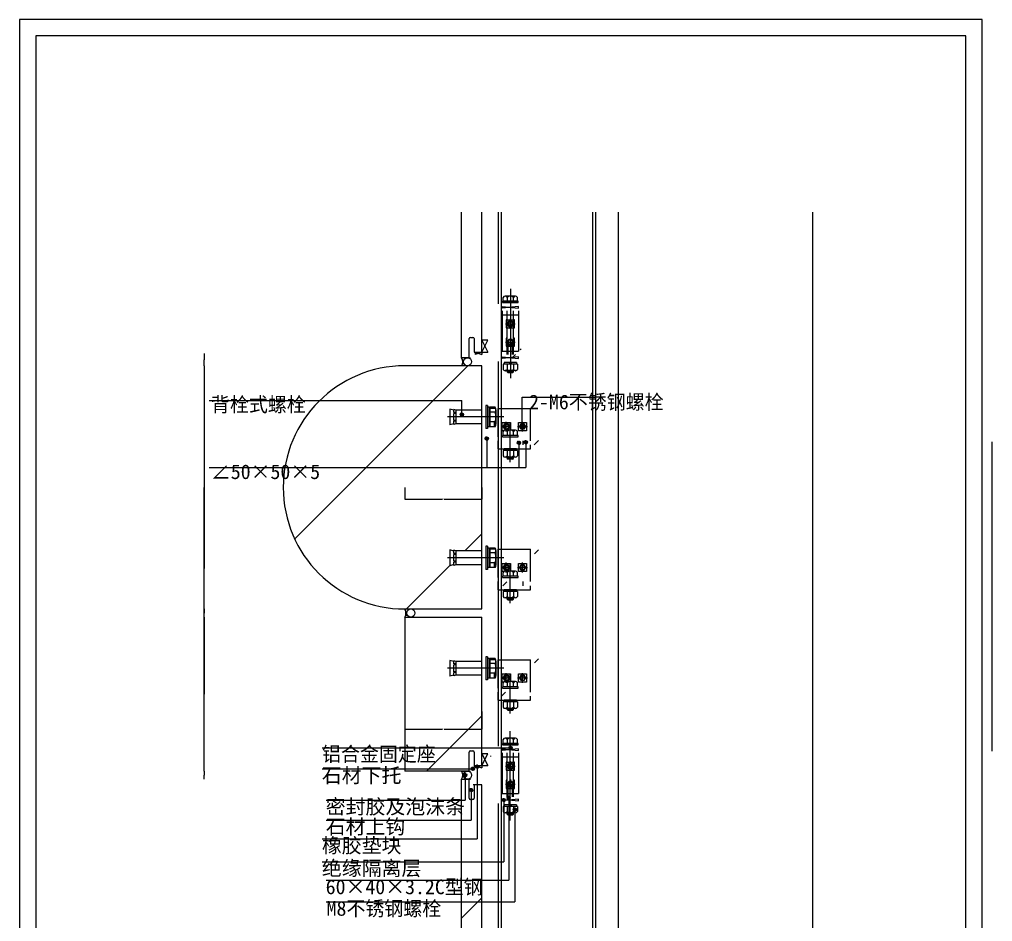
# Model space of a CAD drawing. Header units: metres. Extents: x -1200 to 0, y -777 to 903.
# Drawn here: x -1200 to 0, y -210 to 903 of the extents above; entities that cross this region are included whole.
import ezdxf

# ---------------------------------------------------------------- set-up
doc = ezdxf.new("R2010")
doc.units = ezdxf.units.M
for name, color, linetype in [('ASHADE', 1, 'Continuous'), ('图层1', 8, 'Continuous'), ('图框', 5, 'Continuous'), ('外形', 3, 'Continuous'), ('文字标注1', 4, 'Continuous'), ('轴线', 6, 'Continuous')]:
    doc.layers.add(name, color=color, linetype=linetype)
doc.dimstyles.get("Standard").update_dxf_attribs({"dimtxt": 2.5, "dimasz": 2.5, "dimexe": 1.25, "dimexo": 0.625, "dimtad": 1, "dimcen": 2.5, "dimazin": 3, "dimtfac": 1, "dimtmove": 0, "dimatfit": 3})
pattern_1 = [(45, (0, 0), (-112.253, 112.253), [])]

# ---------------------------------------------------------------- blocks, each defined once
blk = doc.blocks.new('_CLOSEDFILLED')
at = {"color": 0, "linetype": 'BYBLOCK'}
blk.add_solid([(-1, 0.2), (0, 0), (-1, -0.2)], dxfattribs=at)
blk = doc.blocks.new('*D1')
for p, q in [((-972.34, 475.53), (-972.34, 225.53)), ((-972.59, 225.53), (-972.84, 225.53)), ((-972.34, -24.47), (-972.34, 225.53)), ((-972.34, 225.53), (-972.34, 225.53)), ((-972.09, 225.53), (-971.84, 225.53))]:
    blk.add_line(p, q)
at = {"layer": 'Defpoints'}
for p in [(-972.34, 475.53), (-972.34, 225.53), (-972.34, -24.47)]:
    blk.add_point(p, dxfattribs=at)
at = {"xscale": 0.25, "yscale": 0.25}
blk.add_blockref('_CLOSEDFILLED', (-972.34, 225.53), dxfattribs=at)
at = {"xscale": 0.25, "yscale": 0.25, "rotation": 180}
blk.add_blockref('_CLOSEDFILLED', (-972.34, 225.53), dxfattribs=at)
at = {"insert": (-972.34, 226.655), "char_height": 1, "attachment_point": 5}
blk.add_mtext('0', dxfattribs=at)
blk = doc.blocks.new('*D2')
for p, q in [((-972.34, 165.53), (-972.34, 70.53)), ((-972.59, 70.53), (-972.84, 70.53)), ((-972.34, -24.47), (-972.34, 70.53)), ((-972.34, 70.53), (-972.34, 70.53)), ((-972.09, 70.53), (-971.84, 70.53))]:
    blk.add_line(p, q)
at = {"layer": 'Defpoints'}
for p in [(-972.34, 165.53), (-972.34, 70.53), (-972.34, -24.47)]:
    blk.add_point(p, dxfattribs=at)
at = {"xscale": 0.25, "yscale": 0.25}
blk.add_blockref('_CLOSEDFILLED', (-972.34, 70.53), dxfattribs=at)
at = {"xscale": 0.25, "yscale": 0.25, "rotation": 180}
blk.add_blockref('_CLOSEDFILLED', (-972.34, 70.53), dxfattribs=at)
at = {"insert": (-972.34, 71.655), "char_height": 1, "attachment_point": 5}
blk.add_mtext('0', dxfattribs=at)
blk = doc.blocks.new('*D5')
for p, q in [((-972.59, -29.47), (-972.84, -29.47)), ((-972.34, -24.47), (-972.34, -29.47)), ((-972.34, -34.47), (-972.34, -29.47)), ((-972.34, -29.47), (-972.34, -29.47)), ((-972.09, -29.47), (-971.84, -29.47))]:
    blk.add_line(p, q)
at = {"layer": 'Defpoints'}
for p in [(-972.34, -24.47), (-972.34, -29.47), (-972.34, -34.47)]:
    blk.add_point(p, dxfattribs=at)
at = {"xscale": 0.25, "yscale": 0.25}
blk.add_blockref('_CLOSEDFILLED', (-972.34, -29.47), dxfattribs=at)
at = {"xscale": 0.25, "yscale": 0.25, "rotation": 180}
blk.add_blockref('_CLOSEDFILLED', (-972.34, -29.47), dxfattribs=at)
at = {"insert": (-972.34, -28.345), "char_height": 1, "attachment_point": 5}
blk.add_mtext('0', dxfattribs=at)
blk = doc.blocks.new('*D10')
for p, q in [((-724.77, 49.27), (-724.77, 27.44)), ((-629.77, 49.27), (-629.77, 27.44)), ((-724.52, 27.44), (-678.27, 27.44)), ((-676.27, 27.44), (-630.02, 27.44))]:
    blk.add_line(p, q)
at = {"layer": 'Defpoints'}
for p in [(-724.77, 49.27), (-629.77, 49.27), (-724.77, 27.44)]:
    blk.add_point(p, dxfattribs=at)
at = {"xscale": 0.25, "yscale": 0.25, "rotation": 180}
blk.add_blockref('_CLOSEDFILLED', (-724.77, 27.44), dxfattribs=at)
at = {"xscale": 0.25, "yscale": 0.25}
blk.add_blockref('_CLOSEDFILLED', (-629.77, 27.44), dxfattribs=at)
at = {"insert": (-677.27, 27.44), "char_height": 1, "attachment_point": 5}
blk.add_mtext('95', dxfattribs=at)
blk = doc.blocks.new('*D11')
for p, q in [((-0.25, 381.67), (-0.5, 381.67)), ((0, 0), (0, 381.67)), ((0, 0), (0, 381.67)), ((0, 381.67), (0, 381.67)), ((0.25, 381.67), (0.5, 381.67))]:
    blk.add_line(p, q)
at = {"layer": 'Defpoints'}
for p in [(0, 381.67), (0, 0), (0, 0)]:
    blk.add_point(p, dxfattribs=at)
at = {"xscale": 0.25, "yscale": 0.25}
blk.add_blockref('_CLOSEDFILLED', (0, 381.67), dxfattribs=at)
at = {"xscale": 0.25, "yscale": 0.25, "rotation": 180}
blk.add_blockref('_CLOSEDFILLED', (0, 381.67), dxfattribs=at)
at = {"insert": (0, 382.795), "char_height": 1, "attachment_point": 5}
blk.add_mtext('0', dxfattribs=at)
blk = doc.blocks.new('*D12')
for p, q in [((-972.34, 475.53), (-972.34, 325.53)), ((-972.59, 325.53), (-972.84, 325.53)), ((-972.34, 175.53), (-972.34, 325.53)), ((-972.34, 325.53), (-972.34, 325.53)), ((-972.09, 325.53), (-971.84, 325.53))]:
    blk.add_line(p, q)
at = {"layer": 'Defpoints'}
for p in [(-972.34, 475.53), (-972.34, 325.53), (-972.34, 175.53)]:
    blk.add_point(p, dxfattribs=at)
at = {"xscale": 0.25, "yscale": 0.25}
blk.add_blockref('_CLOSEDFILLED', (-972.34, 325.53), dxfattribs=at)
at = {"xscale": 0.25, "yscale": 0.25, "rotation": 180}
blk.add_blockref('_CLOSEDFILLED', (-972.34, 325.53), dxfattribs=at)
at = {"insert": (-972.34, 326.655), "char_height": 1, "attachment_point": 5}
blk.add_mtext('0', dxfattribs=at)
blk = doc.blocks.new('*D13')
for p, q in [((-972.59, 170.53), (-972.84, 170.53)), ((-972.34, 175.53), (-972.34, 170.53)), ((-972.34, 165.53), (-972.34, 170.53)), ((-972.34, 170.53), (-972.34, 170.53)), ((-972.09, 170.53), (-971.84, 170.53))]:
    blk.add_line(p, q)
at = {"layer": 'Defpoints'}
for p in [(-972.34, 175.53), (-972.34, 170.53), (-972.34, 165.53)]:
    blk.add_point(p, dxfattribs=at)
at = {"xscale": 0.25, "yscale": 0.25}
blk.add_blockref('_CLOSEDFILLED', (-972.34, 170.53), dxfattribs=at)
at = {"xscale": 0.25, "yscale": 0.25, "rotation": 180}
blk.add_blockref('_CLOSEDFILLED', (-972.34, 170.53), dxfattribs=at)
at = {"insert": (-972.34, 171.655), "char_height": 1, "attachment_point": 5}
blk.add_mtext('0', dxfattribs=at)
blk = doc.blocks.new('*D14')
for p, q in [((-972.59, 483.03), (-972.84, 483.03)), ((-972.34, 490.53), (-972.34, 483.03)), ((-972.34, 475.53), (-972.34, 483.03)), ((-972.34, 483.03), (-972.34, 483.03)), ((-972.09, 483.03), (-971.84, 483.03))]:
    blk.add_line(p, q)
at = {"layer": 'Defpoints'}
for p in [(-972.34, 490.53), (-972.34, 483.03), (-972.34, 475.53)]:
    blk.add_point(p, dxfattribs=at)
at = {"xscale": 0.25, "yscale": 0.25}
blk.add_blockref('_CLOSEDFILLED', (-972.34, 483.03), dxfattribs=at)
at = {"xscale": 0.25, "yscale": 0.25, "rotation": 180}
blk.add_blockref('_CLOSEDFILLED', (-972.34, 483.03), dxfattribs=at)
at = {"insert": (-972.34, 484.155), "char_height": 1, "attachment_point": 5}
blk.add_mtext('0', dxfattribs=at)
blk = doc.blocks.new('*D15')
for p, q in [((-724.77, 325.53), (-724.77, 311.2)), ((-629.77, 325.53), (-629.77, 311.2)), ((-724.52, 311.2), (-678.27, 311.2)), ((-676.27, 311.2), (-630.02, 311.2))]:
    blk.add_line(p, q)
at = {"layer": 'Defpoints'}
for p in [(-724.77, 325.53), (-629.77, 325.53), (-724.77, 311.2)]:
    blk.add_point(p, dxfattribs=at)
at = {"xscale": 0.25, "yscale": 0.25, "rotation": 180}
blk.add_blockref('_CLOSEDFILLED', (-724.77, 311.2), dxfattribs=at)
at = {"xscale": 0.25, "yscale": 0.25}
blk.add_blockref('_CLOSEDFILLED', (-629.77, 311.2), dxfattribs=at)
at = {"insert": (-677.27, 311.2), "char_height": 1, "attachment_point": 5}
blk.add_mtext('95', dxfattribs=at)

msp = doc.modelspace()

# ---------------------------------------------------------------- hatches: boundary and pattern name
at = {"layer": 'ASHADE'}
h = msp.add_hatch(dxfattribs=at)
h.set_pattern_fill('SOLID')
h.paths.add_polyline_path([(-652.24, 415.37, -1), (-656.24, 415.37, -1)])
h = msp.add_hatch(dxfattribs=at)
h.set_pattern_fill('SOLID')
h.paths.add_polyline_path([(-578, 400.76, -1), (-582, 400.76, -1)])
h = msp.add_hatch(dxfattribs=at)
h.set_pattern_fill('SOLID')
h.paths.add_polyline_path([(-621.58, 385.8, -1), (-625.58, 385.8, -1)])
h = msp.add_hatch(dxfattribs=at)
h.set_pattern_fill('SOLID')
h.paths.add_polyline_path([(-581.94, 380.6, -1), (-585.94, 380.6, -1)])
h = msp.add_hatch(dxfattribs=at)
h.set_pattern_fill('SOLID')
h.paths.add_polyline_path([(-573.5, 381.25, -1), (-577.5, 381.25, -1)])
h = msp.add_hatch(dxfattribs=at)
h.set_pattern_fill('SOLID')
h.paths.add_polyline_path([(-592.21, 4.15, -1), (-596.21, 4.15, -1)])
h = msp.add_hatch(dxfattribs=at)
h.set_pattern_fill('SOLID')
h.paths.add_polyline_path([(-638.91, -21.52, -1), (-642.91, -21.52, -1)])
h = msp.add_hatch(dxfattribs=at)
h.set_pattern_fill('SOLID')
h.paths.add_polyline_path([(-633.44, -18.88, -1), (-637.44, -18.88, -1)])
h = msp.add_hatch(dxfattribs=at)
h.set_pattern_fill('SOLID')
h.paths.add_polyline_path([(-648.19, -29.23, -1), (-652.19, -29.23, -1)])
h = msp.add_hatch(dxfattribs=at)
h.set_pattern_fill('SOLID')
h.paths.add_polyline_path([(-640.88, -47.75, -1), (-644.88, -47.75, -1)])
h = msp.add_hatch(dxfattribs=at)
h.set_pattern_fill('SOLID')
h.paths.add_polyline_path([(-600.74, -60.04, -1), (-604.74, -60.04, -1)])
h = msp.add_hatch(dxfattribs=at)
h.set_pattern_fill('SOLID')
h.paths.add_polyline_path([(-594.57, -57.27, -1), (-598.57, -57.27, -1)])
h = msp.add_hatch(dxfattribs=at)
h.set_pattern_fill('SOLID')
h.paths.add_polyline_path([(-586.9, -71.81, -1), (-590.9, -71.81, -1)])
at = {"layer": '图层1'}
h = msp.add_hatch(dxfattribs=at)
h.set_pattern_fill('ANSI33,_O', scale=50)
h.set_pattern_definition(pattern_1)
h.paths.add_polyline_path([(-629.77, 665.23), (-654.77, 665.23), (-654.77, 485.53), (-645.27, 485.53), (-645.27, 509.03, -0.41), (-643.77, 510.53), (-640.77, 510.53, -0.41), (-639.27, 509.03), (-639.27, 492.53), (-629.77, 492.53)])
h = msp.add_hatch(dxfattribs=at)
h.set_pattern_fill('ANSI31', scale=500)
h.paths.add_polyline_path([(-461.59, -384.15), (-221.59, -384.15), (-221.59, 665.23), (-461.59, 665.23)])
h = msp.add_hatch(dxfattribs=at)
h.set_pattern_fill('ANSI31', scale=20)
h.paths.add_polyline_path([(-584.59, 543.53, -0.41), (-582.59, 541.53), (-582.59, 536.53), (-579.59, 536.53), (-579.59, 541.53, 0.41), (-584.59, 546.53), (-594.59, 546.53), (-594.59, 543.53)])
h.paths.add_polyline_path([(-604.59, 546.53, 0.41), (-609.59, 541.53), (-609.59, 491.53, 0.41), (-604.59, 486.53), (-594.59, 486.53), (-594.59, 489.53), (-604.59, 489.53, -0.41), (-606.59, 491.53), (-606.59, 541.53, -0.41), (-604.59, 543.53), (-594.59, 543.53), (-594.59, 546.53)])
h.paths.add_polyline_path([(-584.59, 486.53, 0.41), (-579.59, 491.53), (-579.59, 496.53), (-582.59, 496.53), (-582.59, 491.53, -0.41), (-584.59, 489.53), (-594.59, 489.53), (-594.59, 486.53)])
h = msp.add_hatch(dxfattribs=at)
h.set_pattern_fill('AR-SAND')
h.paths.add_polyline_path([(-643.77, 510.53, 0.41), (-645.27, 509.03), (-645.27, 485.53), (-643.89, 485.53, -0.41), (-644.39, 486.03), (-644.39, 504.2, -0.6), (-643.14, 506.53), (-641.64, 506.53, -0.6), (-640.39, 504.2), (-640.39, 491.53, 0.41), (-638.39, 489.53), (-637.77, 489.53), (-637.77, 492.53), (-639.27, 492.53), (-639.27, 509.03, 0.41), (-640.77, 510.53)])
h = msp.add_hatch(dxfattribs=at)
h.set_pattern_fill('AR-SAND')
h.paths.add_polyline_path([(-647.32, 485.53), (-654.77, 485.53, -0.29), (-654.77, 475.53), (-650.19, 475.53), (-650.19, 476.44, -0.24), (-652.32, 480.53, -0.41)])
h = msp.add_hatch(dxfattribs=at)
h.set_pattern_fill('ANSI37', scale=20)
h.paths.add_polyline_path([(-642.32, 480.53, 1), (-652.32, 480.53, 1)])
h = msp.add_hatch(dxfattribs=at)
h.set_pattern_fill('ANSI33,_O', scale=50)
h.set_pattern_definition(pattern_1)
h.paths.add_polyline_path([(-669.03, 402.67), (-669.03, 422.1), (-664.37, 420.7), (-664.37, 421.79), (-661.63, 420.96), (-629.77, 420.96), (-629.77, 432.97), (-629.77, 475.53), (-724.77, 475.53, 1), (-724.77, 175.53), (-629.77, 175.53), (-629.77, 230.09), (-661.63, 230.09), (-664.37, 229.27), (-664.37, 230.35), (-669.03, 228.95), (-669.03, 248.38), (-664.37, 246.98), (-664.37, 248.06), (-661.63, 247.24), (-629.77, 247.24), (-629.77, 403.81), (-661.63, 403.81), (-664.37, 402.99), (-664.37, 404.07)])
h = msp.add_hatch(dxfattribs=at)
h.set_pattern_fill('ANSI31', scale=30)
h.paths.add_polyline_path([(-607.92, 382.96, 0.41), (-609.59, 381.3), (-609.59, 377.96), (-559.59, 377.96), (-559.59, 427.96), (-562.92, 427.96, 0.41), (-564.59, 426.3), (-564.59, 388.46, -0.41), (-570.09, 382.96)])
h = msp.add_hatch(dxfattribs=at)
h.set_pattern_fill('ANSI31', scale=30)
h.paths.add_polyline_path([(-607.92, 209.24, 0.41), (-609.59, 207.58), (-609.59, 204.24), (-559.59, 204.24), (-559.59, 254.24), (-562.92, 254.24, 0.41), (-564.59, 252.58), (-564.59, 214.74, -0.41), (-570.09, 209.24)])
h = msp.add_hatch(dxfattribs=at)
h.set_pattern_fill('AR-SAND')
h.paths.add_polyline_path([(-717.32, 175.53), (-724.77, 175.53, -0.29), (-724.77, 165.53), (-717.32, 165.53, -0.41), (-722.32, 170.53, -0.41)])
h = msp.add_hatch(dxfattribs=at)
h.set_pattern_fill('ANSI37', scale=20)
h.paths.add_polyline_path([(-712.32, 170.53, 1), (-722.32, 170.53, 1)])
h = msp.add_hatch(dxfattribs=at)
h.set_pattern_fill('ANSI33,_O', scale=50)
h.set_pattern_definition(pattern_1)
h.paths.add_polyline_path([(-664.37, 92.99), (-664.37, 94.07), (-669.03, 92.67), (-669.03, 112.1), (-664.37, 110.7), (-664.37, 111.79), (-661.63, 110.96), (-629.77, 110.96), (-629.77, 122.97), (-629.77, 165.53), (-724.77, 165.53), (-724.77, -24.47), (-645.27, -24.47), (-645.27, -0.97, -0.41), (-643.77, 0.53), (-640.77, 0.53, -0.41), (-639.27, -0.97), (-639.27, -17.47), (-629.77, -17.47), (-629.77, 93.81), (-661.63, 93.81)])
h = msp.add_hatch(dxfattribs=at)
h.set_pattern_fill('ANSI31', scale=30)
h.paths.add_polyline_path([(-607.92, 72.96, 0.41), (-609.59, 71.3), (-609.59, 67.96), (-559.59, 67.96), (-559.59, 117.96), (-562.92, 117.96, 0.41), (-564.59, 116.3), (-564.59, 78.46, -0.41), (-570.09, 72.96)])
h = msp.add_hatch(dxfattribs=at)
h.set_pattern_fill('AR-SAND')
h.paths.add_polyline_path([(-643.77, 0.53, 0.41), (-645.27, -0.97), (-645.27, -24.47), (-643.89, -24.47, -0.41), (-644.39, -23.97), (-644.39, -5.8, -0.6), (-643.14, -3.47), (-641.64, -3.47, -0.6), (-640.39, -5.8), (-640.39, -18.47, 0.41), (-638.39, -20.47), (-637.77, -20.47), (-637.77, -17.47), (-639.27, -17.47), (-639.27, -0.97, 0.41), (-640.77, 0.53)])
h = msp.add_hatch(dxfattribs=at)
h.set_pattern_fill('ANSI31', scale=20)
h.paths.add_polyline_path([(-584.59, -1.97, -0.41), (-582.59, -3.97), (-582.59, -8.97), (-579.59, -8.97), (-579.59, -3.97, 0.41), (-584.59, 1.03), (-594.59, 1.03), (-594.59, -1.97)])
h.paths.add_polyline_path([(-604.59, 1.03, 0.41), (-609.59, -3.97), (-609.59, -53.97, 0.41), (-604.59, -58.97), (-594.59, -58.97), (-594.59, -55.97), (-604.59, -55.97, -0.41), (-606.59, -53.97), (-606.59, -3.97, -0.41), (-604.59, -1.97), (-594.59, -1.97), (-594.59, 1.03)])
h.paths.add_polyline_path([(-584.59, -58.97, 0.41), (-579.59, -53.97), (-579.59, -48.97), (-582.59, -48.97), (-582.59, -53.97, -0.41), (-584.59, -55.97), (-594.59, -55.97), (-594.59, -58.97)])
h = msp.add_hatch(dxfattribs=at)
h.set_pattern_fill('AR-SAND')
h.paths.add_polyline_path([(-647.32, -24.47), (-654.77, -24.47, -0.29), (-654.77, -34.47), (-650.19, -34.47), (-650.19, -33.56, -0.24), (-652.32, -29.47, -0.41)])
h = msp.add_hatch(dxfattribs=at)
h.set_pattern_fill('ANSI33,_O', scale=50)
h.set_pattern_definition(pattern_1)
h.paths.add_polyline_path([(-654.77, -384.15), (-629.77, -384.15), (-629.77, -41.47), (-639.27, -41.47), (-639.27, -57.97, -0.41), (-640.77, -59.47), (-643.77, -59.47, -0.41), (-645.27, -57.97), (-645.27, -34.47), (-654.77, -34.47)])
h = msp.add_hatch(dxfattribs=at)
h.set_pattern_fill('ANSI37', scale=20)
h.paths.add_polyline_path([(-642.32, -29.47, 1), (-652.32, -29.47, 1)])
h = msp.add_hatch(dxfattribs=at)
h.set_pattern_fill('AR-SAND')
h.paths.add_polyline_path([(-644.39, -34.97, -0.41), (-643.89, -34.47), (-645.27, -34.47), (-645.27, -57.97, 0.41), (-643.77, -59.47), (-640.77, -59.47, 0.41), (-639.27, -57.97), (-639.27, -41.47), (-640.39, -41.47), (-640.39, -53.14, -0.6), (-641.64, -55.47), (-643.14, -55.47, -0.6), (-644.39, -53.14)])

# ---------------------------------------------------------------- linework, layer by layer
for p, q in [((-604.19, 553.53), (-584.99, 553.53)), ((-603.39, 555.13), (-603.39, 559.93)), ((-588.19, 561.53), (-600.99, 561.53)), ((-585.79, 555.13), (-585.79, 559.93)), ((-604.59, 546.53), (-604.59, 548.53)), ((-584.59, 548.53), (-604.59, 546.53)), ((-604.59, 548.53), (-584.59, 546.53)), ((-604.59, 543.53), (-604.59, 493.53)), ((-598.61, 489.53), (-598.61, 543.53)), ((-590.61, 489.53), (-590.61, 543.53)), ((-584.59, 546.53), (-584.59, 548.53)), ((-584.59, 543.53), (-584.59, 493.53)), ((-604.59, 538.53), (-598.61, 538.53)), ((-590.61, 538.53), (-584.59, 538.53)), ((-629.77, 507.03), (-622.39, 492.53)), ((-629.77, 492.53), (-622.39, 507.03)), ((-622.39, 507.03), (-629.77, 507.03)), ((-629.77, 492.53), (-637.77, 489.53)), ((-637.77, 492.53), (-629.77, 489.53)), ((-637.77, 492.53), (-637.77, 489.53)), ((-629.77, 492.53), (-622.39, 492.53)), ((-629.77, 492.53), (-629.77, 489.53)), ((-604.59, 493.53), (-598.61, 493.53)), ((-598.61, 501.79), (-590.61, 501.79)), ((-597.41, 489.53), (-597.41, 501.79)), ((-591.81, 489.53), (-591.81, 501.79)), ((-590.61, 493.53), (-584.59, 493.53)), ((-604.59, 486.53), (-584.59, 484.53)), ((-584.59, 486.53), (-604.59, 484.53)), ((-604.59, 484.53), (-604.59, 486.53)), ((-584.59, 484.53), (-584.59, 486.53)), ((-603.41, 477.53), (-603.41, 471.13)), ((-585.81, 477.53), (-603.41, 477.53)), ((-602.33, 479.53), (-602.33, 477.53)), ((-586.89, 479.53), (-602.33, 479.53)), ((-586.89, 477.53), (-602.33, 477.53)), ((-588.21, 469.53), (-601.01, 469.53)), ((-598.61, 477.53), (-598.61, 471.13)), ((-598.61, 467.93), (-598.61, 469.53)), ((-597.41, 467.93), (-597.41, 469.53)), ((-594.59, 479.53), (-596.01, 477.53)), ((-593.18, 479.53), (-594.6, 477.53)), ((-591.81, 467.93), (-591.81, 469.53)), ((-590.61, 477.53), (-590.61, 471.13)), ((-590.61, 467.93), (-590.61, 469.53)), ((-586.89, 479.53), (-586.89, 477.53)), ((-585.81, 477.53), (-585.81, 471.13)), ((-598.61, 467.93), (-597.41, 466.73)), ((-590.61, 467.93), (-598.61, 467.93)), ((-591.81, 466.73), (-597.41, 466.73)), ((-591.81, 466.73), (-590.61, 467.93)), ((-669.03, 422.1), (-669.03, 402.67)), ((-664.37, 420.7), (-669.03, 422.1)), ((-664.37, 417.72), (-664.37, 421.79)), ((-661.63, 420.96), (-664.37, 421.79)), ((-629.77, 420.96), (-661.63, 420.96)), ((-661.63, 420.96), (-661.63, 403.81)), ((-624.77, 426.7), (-624.77, 398.08)), ((-622.77, 426.7), (-624.77, 426.7)), ((-622.77, 426.7), (-622.77, 398.08)), ((-620.77, 424.38), (-622.77, 424.38)), ((-620.77, 424.38), (-620.77, 400.4)), ((-613.23, 424.38), (-619.91, 424.38)), ((-612.37, 421.38), (-612.37, 403.4)), ((-661.63, 417.72), (-664.37, 417.72)), ((-664.37, 408.1), (-664.37, 416.68)), ((-661.63, 416.68), (-664.37, 416.68)), ((-613.23, 418.38), (-619.91, 418.38)), ((-664.37, 404.07), (-669.03, 402.67)), ((-661.63, 408.1), (-664.37, 408.1)), ((-664.37, 402.99), (-664.37, 407.06)), ((-661.63, 407.06), (-664.37, 407.06)), ((-661.63, 403.81), (-664.37, 402.99)), ((-629.77, 403.81), (-661.63, 403.81)), ((-622.77, 398.08), (-624.77, 398.08)), ((-620.77, 400.4), (-622.77, 400.4)), ((-613.23, 406.39), (-619.91, 406.39)), ((-613.23, 400.4), (-619.91, 400.4)), ((-612.37, 405.47), (-614.21, 405.47)), ((-614.21, 400.4), (-614.21, 405.47)), ((-604.19, 387.97), (-604.19, 389.57)), ((-604.19, 387.97), (-584.99, 387.97)), ((-603.39, 389.57), (-603.39, 394.37)), ((-588.19, 395.97), (-600.99, 395.97)), ((-585.79, 389.57), (-585.79, 394.37)), ((-586.89, 372.97), (-602.33, 372.97)), ((-602.33, 372.97), (-602.33, 370.97)), ((-594.59, 372.97), (-596.01, 370.97)), ((-593.18, 372.97), (-594.6, 370.97)), ((-586.89, 372.97), (-586.89, 370.97)), ((-585.81, 370.97), (-603.41, 370.97)), ((-603.41, 370.97), (-603.41, 364.57)), ((-586.89, 370.97), (-602.33, 370.97)), ((-588.21, 362.97), (-601.01, 362.97)), ((-598.61, 370.97), (-598.61, 364.57)), ((-598.61, 361.37), (-598.61, 362.97)), ((-590.61, 361.37), (-598.61, 361.37)), ((-598.61, 361.37), (-597.41, 360.17)), ((-597.41, 361.37), (-597.41, 362.97)), ((-591.81, 361.37), (-591.81, 362.97)), ((-591.81, 360.17), (-590.61, 361.37)), ((-590.61, 370.97), (-590.61, 364.57)), ((-590.61, 361.37), (-590.61, 362.97)), ((-585.81, 370.97), (-585.81, 364.57)), ((-591.81, 360.17), (-597.41, 360.17)), ((-624.77, 252.98), (-624.77, 224.35)), ((-622.77, 252.98), (-624.77, 252.98)), ((-622.77, 252.98), (-622.77, 224.35)), ((-664.37, 246.98), (-669.03, 248.38)), ((-669.03, 248.38), (-669.03, 228.95)), ((-661.63, 247.24), (-664.37, 248.06)), ((-664.37, 243.99), (-664.37, 248.06)), ((-661.63, 243.99), (-664.37, 243.99)), ((-661.63, 242.95), (-664.37, 242.95)), ((-664.37, 234.38), (-664.37, 242.95)), ((-629.77, 247.24), (-661.63, 247.24)), ((-661.63, 247.24), (-661.63, 230.09)), ((-620.77, 250.65), (-622.77, 250.65)), ((-620.77, 250.65), (-620.77, 226.68)), ((-613.23, 250.65), (-619.91, 250.65)), ((-613.23, 244.66), (-619.91, 244.66)), ((-612.37, 247.66), (-612.37, 229.67)), ((-664.37, 230.35), (-669.03, 228.95)), ((-661.63, 234.38), (-664.37, 234.38)), ((-661.63, 233.34), (-664.37, 233.34)), ((-664.37, 229.27), (-664.37, 233.34)), ((-661.63, 230.09), (-664.37, 229.27)), ((-629.77, 230.09), (-661.63, 230.09)), ((-613.23, 232.67), (-619.91, 232.67)), ((-614.21, 226.68), (-614.21, 231.75)), ((-612.37, 231.75), (-614.21, 231.75)), ((-622.77, 224.35), (-624.77, 224.35)), ((-620.77, 226.68), (-622.77, 226.68)), ((-613.23, 226.68), (-619.91, 226.68)), ((-603.39, 215.85), (-603.39, 220.65)), ((-588.19, 222.25), (-600.99, 222.25)), ((-585.79, 215.85), (-585.79, 220.65)), ((-604.19, 214.25), (-604.19, 215.85)), ((-604.19, 214.25), (-584.99, 214.25)), ((-603.41, 197.25), (-603.41, 190.85)), ((-585.81, 197.25), (-603.41, 197.25)), ((-586.89, 199.25), (-602.33, 199.25)), ((-602.33, 199.25), (-602.33, 197.25)), ((-586.89, 197.25), (-602.33, 197.25)), ((-598.61, 197.25), (-598.61, 190.85)), ((-594.59, 199.25), (-596.01, 197.25)), ((-593.18, 199.25), (-594.6, 197.25)), ((-590.61, 197.25), (-590.61, 190.85)), ((-586.89, 199.25), (-586.89, 197.25)), ((-585.81, 197.25), (-585.81, 190.85)), ((-588.21, 189.25), (-601.01, 189.25)), ((-598.61, 187.65), (-598.61, 189.25)), ((-590.61, 187.65), (-598.61, 187.65)), ((-598.61, 187.65), (-597.41, 186.45)), ((-597.41, 187.65), (-597.41, 189.25)), ((-591.81, 186.45), (-597.41, 186.45)), ((-591.81, 187.65), (-591.81, 189.25)), ((-591.81, 186.45), (-590.61, 187.65)), ((-590.61, 187.65), (-590.61, 189.25)), ((-669.03, 112.1), (-669.03, 92.67)), ((-664.37, 110.7), (-669.03, 112.1)), ((-661.63, 110.96), (-664.37, 111.79)), ((-664.37, 107.72), (-664.37, 111.79)), ((-629.77, 110.96), (-661.63, 110.96)), ((-661.63, 110.96), (-661.63, 93.81)), ((-624.77, 116.7), (-624.77, 88.08)), ((-622.77, 116.7), (-624.77, 116.7)), ((-622.77, 116.7), (-622.77, 88.08)), ((-620.77, 114.38), (-622.77, 114.38)), ((-620.77, 114.38), (-620.77, 90.4)), ((-613.23, 114.38), (-619.91, 114.38)), ((-613.23, 108.38), (-619.91, 108.38)), ((-612.37, 111.38), (-612.37, 93.4)), ((-661.63, 107.72), (-664.37, 107.72)), ((-661.63, 106.68), (-664.37, 106.68)), ((-664.37, 98.1), (-664.37, 106.68)), ((-661.63, 98.1), (-664.37, 98.1)), ((-664.37, 92.99), (-664.37, 97.06)), ((-661.63, 97.06), (-664.37, 97.06)), ((-613.23, 96.39), (-619.91, 96.39)), ((-664.37, 94.07), (-669.03, 92.67)), ((-661.63, 93.81), (-664.37, 92.99)), ((-629.77, 93.81), (-661.63, 93.81)), ((-622.77, 88.08), (-624.77, 88.08)), ((-620.77, 90.4), (-622.77, 90.4)), ((-613.23, 90.4), (-619.91, 90.4)), ((-612.37, 95.47), (-614.21, 95.47)), ((-614.21, 90.4), (-614.21, 95.47)), ((-603.39, 79.57), (-603.39, 84.37)), ((-588.19, 85.97), (-600.99, 85.97)), ((-585.79, 79.57), (-585.79, 84.37)), ((-604.19, 77.97), (-604.19, 79.57)), ((-604.19, 77.97), (-584.99, 77.97)), ((-585.81, 60.97), (-603.41, 60.97)), ((-603.41, 60.97), (-603.41, 54.57)), ((-602.33, 62.97), (-602.33, 60.97)), ((-586.89, 62.97), (-602.33, 62.97)), ((-586.89, 60.97), (-602.33, 60.97)), ((-598.61, 60.97), (-598.61, 54.57)), ((-594.59, 62.97), (-596.01, 60.97)), ((-593.18, 62.97), (-594.6, 60.97)), ((-590.61, 60.97), (-590.61, 54.57)), ((-586.89, 62.97), (-586.89, 60.97)), ((-585.81, 60.97), (-585.81, 54.57)), ((-588.21, 52.97), (-601.01, 52.97)), ((-598.61, 51.37), (-598.61, 52.97)), ((-590.61, 51.37), (-598.61, 51.37)), ((-598.61, 51.37), (-597.41, 50.17)), ((-597.41, 51.37), (-597.41, 52.97)), ((-591.81, 50.17), (-597.41, 50.17)), ((-591.81, 51.37), (-591.81, 52.97)), ((-591.81, 50.17), (-590.61, 51.37)), ((-590.61, 51.37), (-590.61, 52.97)), ((-603.39, 9.63), (-603.39, 14.43)), ((-588.19, 16.03), (-600.99, 16.03)), ((-585.79, 9.63), (-585.79, 14.43)), ((-604.59, 3.03), (-584.59, 1.03)), ((-584.59, 3.03), (-604.59, 1.03)), ((-604.59, 1.03), (-604.59, 3.03)), ((-604.19, 8.03), (-584.99, 8.03)), ((-584.59, 1.03), (-584.59, 3.03)), ((-622.39, -2.97), (-629.77, -2.97)), ((-629.77, -17.47), (-622.39, -2.97)), ((-629.77, -2.97), (-622.39, -17.47)), ((-604.59, -1.97), (-604.59, -51.97)), ((-604.59, -6.97), (-598.61, -6.97)), ((-598.61, -55.97), (-598.61, -1.97)), ((-590.61, -55.97), (-590.61, -1.97)), ((-590.61, -6.97), (-584.59, -6.97)), ((-584.59, -1.97), (-584.59, -51.97)), ((-637.77, -17.47), (-629.77, -20.47)), ((-629.77, -17.47), (-637.77, -20.47)), ((-637.77, -17.47), (-637.77, -20.47)), ((-629.77, -17.47), (-622.39, -17.47)), ((-629.77, -17.47), (-629.77, -20.47)), ((-598.61, -43.71), (-590.61, -43.71)), ((-597.41, -55.97), (-597.41, -43.71)), ((-591.81, -55.97), (-591.81, -43.71)), ((-604.59, -51.97), (-598.61, -51.97)), ((-584.59, -58.97), (-604.59, -60.97)), ((-604.59, -58.97), (-584.59, -60.97)), ((-604.59, -60.97), (-604.59, -58.97)), ((-590.61, -51.97), (-584.59, -51.97)), ((-584.59, -60.97), (-584.59, -58.97)), ((-603.41, -67.97), (-603.41, -74.37)), ((-585.81, -67.97), (-603.41, -67.97)), ((-586.89, -65.97), (-602.33, -65.97)), ((-602.33, -65.97), (-602.33, -67.97)), ((-586.89, -67.97), (-602.33, -67.97)), ((-598.61, -67.97), (-598.61, -74.37)), ((-594.59, -65.97), (-596.01, -67.97)), ((-593.18, -65.97), (-594.6, -67.97)), ((-590.61, -67.97), (-590.61, -74.37)), ((-586.89, -65.97), (-586.89, -67.97)), ((-585.81, -67.97), (-585.81, -74.37)), ((-588.21, -75.97), (-601.01, -75.97)), ((-598.61, -77.57), (-598.61, -75.97)), ((-590.61, -77.57), (-598.61, -77.57)), ((-598.61, -77.57), (-597.41, -78.77)), ((-597.41, -77.57), (-597.41, -75.97)), ((-591.81, -78.77), (-597.41, -78.77)), ((-591.81, -77.57), (-591.81, -75.97)), ((-591.81, -78.77), (-590.61, -77.57)), ((-590.61, -77.57), (-590.61, -75.97))]:
    msp.add_line(p, q)
for points in [[(-604.19, 553.53), (-604.19, 555.13), (-584.99, 555.13)], [(-584.99, 553.53), (-584.99, 555.13), (-604.19, 555.13)], [(-598.61, 532.28), (-599.59, 532.28), (-599.59, 522.28), (-598.61, 522.28)], [(-590.61, 522.28), (-589.59, 522.28), (-589.59, 532.28), (-590.61, 532.28)], [(-598.54, 509.78), (-599.52, 509.78), (-599.52, 499.78), (-598.54, 499.78)], [(-590.54, 499.78), (-589.52, 499.78), (-589.52, 509.78), (-590.54, 509.78)], [(-584.99, 387.97), (-584.99, 389.57), (-604.19, 389.57)], [(-584.99, 214.25), (-584.99, 215.85), (-604.19, 215.85)], [(-584.99, 77.97), (-584.99, 79.57), (-604.19, 79.57)], [(-584.99, 8.03), (-584.99, 9.63), (-604.19, 9.63)], [(-604.19, 8.03), (-604.19, 9.63), (-584.99, 9.63)], [(-598.61, -13.22), (-599.59, -13.22), (-599.59, -23.22), (-598.61, -23.22)], [(-590.61, -23.22), (-589.59, -23.22), (-589.59, -13.22), (-590.61, -13.22)], [(-598.54, -35.72), (-599.52, -35.72), (-599.52, -45.72), (-598.54, -45.72)], [(-590.54, -45.72), (-589.52, -45.72), (-589.52, -35.72), (-590.54, -35.72)]]:
    msp.add_lwpolyline(points)
for points in [[(-590.59, 555.13), (-590.59, 559.93, 0.4), (-598.59, 559.93), (-598.59, 555.13)], [(-603.41, 471.13, 0.67), (-598.61, 471.13, 0.4), (-590.61, 471.13, 0.67), (-585.81, 471.13)], [(-590.59, 389.57), (-590.59, 394.37, 0.4), (-598.59, 394.37), (-598.59, 389.57)], [(-603.41, 364.57, 0.67), (-598.61, 364.57, 0.4), (-590.61, 364.57, 0.67), (-585.81, 364.57)], [(-590.59, 215.85), (-590.59, 220.65, 0.4), (-598.59, 220.65), (-598.59, 215.85)], [(-603.41, 190.85, 0.67), (-598.61, 190.85, 0.4), (-590.61, 190.85, 0.67), (-585.81, 190.85)], [(-590.59, 79.57), (-590.59, 84.37, 0.4), (-598.59, 84.37), (-598.59, 79.57)], [(-603.41, 54.57, 0.67), (-598.61, 54.57, 0.4), (-590.61, 54.57, 0.67), (-585.81, 54.57)], [(-590.59, 9.63), (-590.59, 14.43, 0.4), (-598.59, 14.43), (-598.59, 9.63)], [(-603.41, -74.37, 0.67), (-598.61, -74.37, 0.4), (-590.61, -74.37, 0.67), (-585.81, -74.37)]]:
    msp.add_lwpolyline(points, format="xyb")
for centre, radius in [((-647.32, 480.53), 5), ((-599.52, 400.47), 3), ((-579.59, 400.47), 3), ((-599.52, 226.75), 3), ((-579.59, 226.75), 3), ((-717.32, 170.53), 5), ((-599.52, 90.47), 3), ((-579.59, 90.47), 3), ((-647.32, -29.47), 5)]:
    msp.add_circle(centre, radius)
for centre, radius, start, end in [((-600.99, 558.93), 2.6, 22.62, 157.38), ((-588.19, 558.93), 2.6, 22.62, 157.38), ((-662.65, 480.53), 9.33, 327.61, 32.39), ((-615.13, 421.38), 5.63, 147.86, 212.14), ((-618, 421.38), 5.63, 327.86, 32.14), ((-599.53, 412.39), 21.24, 163.61, 196.39), ((-633.61, 412.39), 21.24, 343.61, 16.39), ((-615.13, 403.4), 5.63, 147.86, 212.14), ((-618, 403.4), 5.63, 327.86, 32.14), ((-613.23, 406.39), 0, 180, 244.27), ((-600.99, 393.37), 2.6, 22.62, 157.38), ((-588.19, 393.37), 2.6, 22.62, 157.38), ((-599.53, 238.67), 21.24, 163.61, 196.39), ((-615.13, 247.66), 5.63, 147.86, 212.14), ((-618, 247.66), 5.63, 327.86, 32.14), ((-633.61, 238.67), 21.24, 343.61, 16.39), ((-615.13, 229.67), 5.63, 147.86, 212.14), ((-618, 229.67), 5.63, 327.86, 32.14), ((-613.23, 232.67), 0, 180, 244.27), ((-600.99, 219.65), 2.6, 22.62, 157.38), ((-588.19, 219.65), 2.6, 22.62, 157.38), ((-732.65, 170.53), 9.33, 327.61, 32.39), ((-599.53, 102.39), 21.24, 163.61, 196.39), ((-615.13, 111.38), 5.63, 147.86, 212.14), ((-618, 111.38), 5.63, 327.86, 32.14), ((-633.61, 102.39), 21.24, 343.61, 16.39), ((-615.13, 93.4), 5.63, 147.86, 212.14), ((-618, 93.4), 5.63, 327.86, 32.14), ((-613.23, 96.39), 0, 180, 244.27), ((-600.99, 83.37), 2.6, 22.62, 157.38), ((-588.19, 83.37), 2.6, 22.62, 157.38), ((-600.99, 13.43), 2.6, 22.62, 157.38), ((-588.19, 13.43), 2.6, 22.62, 157.38), ((-662.65, -29.47), 9.33, 327.61, 32.39)]:
    msp.add_arc(centre, radius, start, end)
at = {"layer": 'ASHADE'}
for p, q in [((-966.15, 432.9), (-654.24, 432.9)), ((-654.24, 415.37), (-654.24, 432.9)), ((-580, 436.98), (-489.24, 436.98)), ((-580, 400.76), (-580, 436.98)), ((-609.59, 422.97), (-569.59, 422.97)), ((-609.59, 387.97), (-609.59, 422.97)), ((-569.59, 382.99), (-569.59, 422.97)), ((-623.58, 385.8), (-623.58, 349.93)), ((-609.59, 372.97), (-609.59, 382.97)), ((-609.59, 372.97), (-569.59, 372.97)), ((-583.94, 380.6), (-583.94, 349.93)), ((-575.5, 381.25), (-575.5, 349.93)), ((-569.59, 372.97), (-569.59, 377.97)), ((-966.15, 349.93), (-575.5, 349.93)), ((-609.59, 249.25), (-569.59, 249.25)), ((-609.59, 214.25), (-609.59, 249.25)), ((-569.59, 209.27), (-569.59, 249.25)), ((-609.59, 199.25), (-609.59, 209.25)), ((-569.59, 199.25), (-569.59, 204.25)), ((-609.59, 199.25), (-569.59, 199.25)), ((-609.59, 112.97), (-569.59, 112.97)), ((-609.59, 77.97), (-609.59, 112.97)), ((-569.59, 72.99), (-569.59, 112.97)), ((-609.59, 62.97), (-609.59, 72.97)), ((-609.59, 62.97), (-569.59, 62.97)), ((-569.59, 62.97), (-569.59, 67.97)), ((-826.72, 4.15), (-594.21, 4.15)), ((-826.72, -21.52), (-640.91, -21.52)), ((-635.44, -18.88), (-635.44, -108.19)), ((-650.19, -29.23), (-650.19, -60.25)), ((-642.88, -47.75), (-642.88, -84.91)), ((-596.57, -57.27), (-596.57, -159.08)), ((-821.98, -60.25), (-650.19, -60.25)), ((-602.74, -60.04), (-602.74, -136.17)), ((-588.9, -71.81), (-588.9, -185.71)), ((-821.98, -84.91), (-642.88, -84.91)), ((-826.72, -108.19), (-635.44, -108.19)), ((-826.72, -136.17), (-602.74, -136.17)), ((-821.98, -159.08), (-596.57, -159.08)), ((-821.98, -185.71), (-588.9, -185.71))]:
    msp.add_line(p, q, dxfattribs=at)
for centre in [(-654.24, 415.37), (-580, 400.76), (-623.58, 385.8), (-583.94, 380.6), (-575.5, 381.25), (-594.21, 4.15), (-640.91, -21.52), (-635.44, -18.88), (-650.19, -29.23), (-642.88, -47.75), (-602.74, -60.04), (-596.57, -57.27), (-588.9, -71.81)]:
    msp.add_circle(centre, 2, dxfattribs=at)
for centre in [(-599.52, 400.47), (-579.59, 400.47), (-599.52, 226.75), (-579.59, 226.75), (-599.52, 90.47), (-579.59, 90.47)]:
    msp.add_arc(centre, 2.5, 0, 270, dxfattribs=at)
at = {"layer": '图层1'}
for p, q in [((-1200.26, 902.75), (-1200.26, -777.25)), ((-12.26, 902.75), (-1200.26, 902.75)), ((-12.26, -777.25), (-12.26, 902.75)), ((-605.99, 665.23), (-605.99, -384.15)), ((-493.19, 665.23), (-493.19, -384.15)), ((-598.61, 538.53), (-590.61, 538.53)), ((-598.61, 532.28), (-590.61, 532.28)), ((-598.61, 522.28), (-590.61, 522.28)), ((-598.61, 493.53), (-590.61, 493.53)), ((-598.54, 499.78), (-590.54, 499.78)), ((-645.27, 485.53), (-643.89, 485.53)), ((-619.27, 400.4), (-619.27, 422.97)), ((-612.6, 422.97), (-619.27, 422.97)), ((-609.59, 387.97), (-609.59, 382.97)), ((-579.27, 382.99), (-579.27, 377.97)), ((-619.27, 226.68), (-619.27, 249.25)), ((-612.6, 249.25), (-619.27, 249.25)), ((-609.59, 214.25), (-609.59, 209.25)), ((-579.27, 209.27), (-579.27, 204.25)), ((-619.27, 90.4), (-619.27, 112.97)), ((-612.6, 112.97), (-619.27, 112.97)), ((-609.59, 77.97), (-609.59, 72.97)), ((-598.61, -6.97), (-590.61, -6.97)), ((-598.61, -13.22), (-590.61, -13.22)), ((-598.61, -23.22), (-590.61, -23.22)), ((-645.27, -24.47), (-643.89, -24.47)), ((-645.27, -34.47), (-643.89, -34.47)), ((-639.27, -41.47), (-640.39, -41.47)), ((-598.54, -45.72), (-590.54, -45.72)), ((-598.61, -51.97), (-590.61, -51.97))]:
    msp.add_line(p, q, dxfattribs=at)
for points in [[(-596.5, 530.59), (-598.41, 527.28), (-596.5, 523.97), (-592.67, 523.97), (-590.76, 527.28), (-592.67, 530.59)], [(-596.43, 508.09), (-598.35, 504.78), (-596.43, 501.47), (-592.61, 501.47), (-590.7, 504.78), (-592.61, 508.09)], [(-596.5, -14.91), (-598.41, -18.22), (-596.5, -21.53), (-592.67, -21.53), (-590.76, -18.22), (-592.67, -14.91)], [(-596.43, -37.41), (-598.35, -40.72), (-596.43, -44.03), (-592.61, -44.03), (-590.7, -40.72), (-592.61, -37.41)]]:
    msp.add_lwpolyline(points, close=True, dxfattribs=at)
for centre in [(-594.59, 527.28), (-594.52, 504.78), (-594.59, -18.22), (-594.52, -40.72)]:
    msp.add_circle(centre, 3, dxfattribs=at)
for centre in [(-594.59, 527.28), (-594.52, 504.78), (-594.59, -18.22), (-594.52, -40.72)]:
    msp.add_arc(centre, 2.5, 90, 0, dxfattribs=at)
at = {"layer": '图框'}
for p, q in [((-1180.26, 882.75), (-1180.26, -757.25)), ((-32.26, 882.75), (-1180.26, 882.75)), ((-32.26, -757.25), (-32.26, 882.75))]:
    msp.add_line(p, q, dxfattribs=at)
at = {"layer": '外形'}
for p, q in [((-461.59, 665.23), (-461.59, -384.15)), ((-221.59, 665.23), (-221.59, -384.15))]:
    msp.add_line(p, q, dxfattribs=at)
at = {"layer": '文字标注1'}
for p, q in [((-654.77, 485.53), (-654.77, 665.23)), ((-629.77, 492.53), (-629.77, 665.23)), ((-609.59, 665.23), (-609.59, 552.03)), ((-489.59, 665.23), (-489.59, -384.15)), ((-645.27, 485.53), (-645.27, 509.03)), ((-643.77, 510.53), (-640.77, 510.53)), ((-639.27, 509.03), (-639.27, 492.53)), ((-639.27, 492.53), (-629.77, 492.53)), ((-645.27, 485.53), (-654.77, 485.53)), ((-609.59, 481.03), (-609.59, 387.97)), ((-629.77, 475.53), (-724.77, 475.53)), ((-629.77, 175.53), (-629.77, 475.53)), ((-604.52, 405.47), (-594.52, 405.47)), ((-604.52, 395.47), (-604.52, 405.47)), ((-594.52, 405.47), (-594.52, 395.97)), ((-584.59, 405.47), (-574.59, 405.47)), ((-584.59, 395.47), (-584.59, 405.47)), ((-574.59, 405.47), (-574.59, 395.47)), ((-602.52, 395.47), (-604.52, 395.47)), ((-574.59, 395.47), (-584.59, 395.47)), ((-609.59, 382.97), (-609.59, 214.25)), ((-604.52, 221.75), (-604.52, 231.75)), ((-604.52, 231.75), (-594.52, 231.75)), ((-594.52, 231.75), (-594.52, 222.25)), ((-584.59, 231.75), (-574.59, 231.75)), ((-584.59, 221.75), (-584.59, 231.75)), ((-574.59, 231.75), (-574.59, 221.75)), ((-602.52, 221.75), (-604.52, 221.75)), ((-574.59, 221.75), (-584.59, 221.75)), ((-609.59, 209.25), (-609.59, 77.97)), ((-724.77, 175.53), (-629.77, 175.53)), ((-724.77, 165.53), (-724.77, -24.47)), ((-724.77, 165.53), (-629.77, 165.53)), ((-629.77, -17.47), (-629.77, 165.53)), ((-604.52, 95.47), (-594.52, 95.47)), ((-604.52, 85.47), (-604.52, 95.47)), ((-602.52, 85.47), (-604.52, 85.47)), ((-594.52, 95.47), (-594.52, 85.97)), ((-584.59, 95.47), (-574.59, 95.47)), ((-584.59, 85.47), (-584.59, 95.47)), ((-574.59, 85.47), (-584.59, 85.47)), ((-574.59, 95.47), (-574.59, 85.47)), ((-609.59, 72.97), (-609.59, 6.53)), ((-643.77, 0.53), (-640.77, 0.53)), ((-645.27, -24.47), (-645.27, -0.97)), ((-639.27, -0.97), (-639.27, -17.47)), ((-618.59, -6.47), (-618.59, -5.47)), ((-639.27, -17.47), (-629.77, -17.47)), ((-645.27, -24.47), (-724.77, -24.47)), ((-654.77, -24.47), (-645.27, -24.47)), ((-654.77, -384.15), (-654.77, -34.47)), ((-654.77, -34.47), (-645.27, -34.47)), ((-645.27, -57.97), (-645.27, -34.47)), ((-629.77, -41.47), (-639.27, -41.47)), ((-639.27, -41.47), (-639.27, -57.97)), ((-629.77, -384.15), (-629.77, -41.47)), ((-640.77, -59.47), (-643.77, -59.47)), ((-609.59, -64.47), (-609.59, -384.15))]:
    msp.add_line(p, q, dxfattribs=at)
for points in [[(-601.43, 397.16), (-603.35, 400.47), (-601.43, 403.78), (-597.61, 403.78), (-595.7, 400.47), (-597.61, 397.16)], [(-581.5, 397.16), (-583.41, 400.47), (-581.5, 403.78), (-577.67, 403.78), (-575.76, 400.47), (-577.67, 397.16)], [(-601.43, 223.44), (-603.35, 226.75), (-601.43, 230.06), (-597.61, 230.06), (-595.7, 226.75), (-597.61, 223.44)], [(-581.5, 223.44), (-583.41, 226.75), (-581.5, 230.06), (-577.67, 230.06), (-575.76, 226.75), (-577.67, 223.44)], [(-601.43, 87.16), (-603.35, 90.47), (-601.43, 93.78), (-597.61, 93.78), (-595.7, 90.47), (-597.61, 87.16)], [(-581.5, 87.16), (-583.41, 90.47), (-581.5, 93.78), (-577.67, 93.78), (-575.76, 90.47), (-577.67, 87.16)]]:
    msp.add_lwpolyline(points, close=True, dxfattribs=at)
for centre, radius, start, end in [((-643.77, 509.03), 1.5, 90, 180), ((-640.77, 509.03), 1.5, 0, 90), ((-724.77, 325.53), 150, 90, 270), ((-643.77, -0.97), 1.5, 90, 180), ((-640.77, -0.97), 1.5, 0, 90), ((-643.77, -57.97), 1.5, 180, 270), ((-640.77, -57.97), 1.5, 270, 0)]:
    msp.add_arc(centre, radius, start, end, dxfattribs=at)
at = {"layer": '轴线'}
for p, q in [((-594.09, 460.08), (-594.09, 570.53)), ((-594.59, 533.32), (-594.59, 521.23)), ((-600.63, 527.28), (-588.54, 527.28)), ((-600.57, 504.78), (-588.48, 504.78)), ((-594.52, 510.82), (-594.52, 498.73)), ((-602.53, 412.39), (-672.2, 412.39)), ((-605.57, 400.47), (-593.48, 400.47)), ((-599.52, 394.43), (-599.52, 406.51)), ((-594.59, 356.5), (-594.59, 404.97)), ((-585.63, 400.47), (-573.54, 400.47)), ((-579.59, 394.43), (-579.59, 406.51)), ((-602.53, 238.67), (-672.2, 238.67)), ((-599.52, 220.71), (-599.52, 232.79)), ((-594.59, 182.78), (-594.59, 231.25)), ((-579.59, 220.71), (-579.59, 232.79)), ((-605.57, 226.75), (-593.48, 226.75)), ((-585.63, 226.75), (-573.54, 226.75)), ((-602.53, 102.39), (-672.2, 102.39)), ((-599.52, 84.43), (-599.52, 96.51)), ((-579.59, 84.43), (-579.59, 96.51)), ((-605.57, 90.47), (-593.48, 90.47)), ((-594.59, 46.5), (-594.59, 94.97)), ((-585.63, 90.47), (-573.54, 90.47)), ((-594.59, -85.42), (-594.59, 25.03)), ((-600.63, -18.22), (-588.54, -18.22)), ((-594.59, -12.18), (-594.59, -24.27)), ((-594.52, -34.68), (-594.52, -46.77)), ((-600.57, -40.72), (-588.48, -40.72))]:
    msp.add_line(p, q, dxfattribs=at)

# ---------------------------------------------------------------- texts
at = {"layer": 'ASHADE', "char_height": 18, "attachment_point": 1}
for s, insert in [('背栓式螺栓', (-963.98, 436.79)), ('2-M6不锈钢螺栓', (-571.37, 439.91)), ('∠50×50×5', (-963.98, 353.82)), ('铝合金固定座', (-826.92, 5.66)), ('{\\fSystem|b0|i0|c134|p32;石材下托}', (-827.12, -20.72)), ('{\\fSystem|b0|i0|c134|p32;密封胶及泡沫条}', (-822.35, -59.28)), ('{\\fSystem|b0|i0|c134|p32;石材上钩}', (-822.35, -83.94)), ('{\\fSystem|b0|i0|c134|p32;橡胶垫块}', (-827.09, -107.22)), ('{\\fSystem|b0|i0|c134|p32;绝缘隔离层}', (-827.09, -135.2)), ('60×40×3.2C型钢', (-822.38, -158.28)), ('M8不锈钢螺栓', (-821.29, -184.87))]:
    msp.add_mtext(s, dxfattribs=dict(at, insert=insert))

# ---------------------------------------------------------------- dimensions: what is measured, and where the dimension line sits
for base, p1, p2, picture, middle in [((-972.34, 483.03), (-972.34, 490.53), (-972.34, 475.53), '*D14', (-972.34, 484.155)), ((-972.34, 225.53), (-972.34, -24.47), (-972.34, 475.53), '*D1', (-972.34, 226.655)), ((-972.34, 325.53), (-972.34, 475.53), (-972.34, 175.53), '*D12', (-972.34, 326.655)), ((0, 381.67), (0, 0), (0, 0), '*D11', (0, 382.795)), ((-724.77, 311.2), (-724.77, 325.53), (-629.77, 325.53), '*D15', (-677.27, 311.2)), ((-972.34, 170.53), (-972.34, 175.53), (-972.34, 165.53), '*D13', (-972.34, 171.655)), ((-972.34, 70.53), (-972.34, 165.53), (-972.34, -24.47), '*D2', (-972.34, 71.655)), ((-724.77, 27.44), (-724.77, 49.27), (-629.77, 49.27), '*D10', (-677.27, 27.44)), ((-972.34, -29.47), (-972.34, -24.47), (-972.34, -34.47), '*D5', (-972.34, -28.345))]:
    dim = msp.add_linear_dim(base=base, p1=p1, p2=p2, dimstyle='Standard')
    dim.commit()
    dim.dimension.update_dxf_attribs({"geometry": picture, "text_midpoint": middle})

doc.saveas('drawing.dxf')
